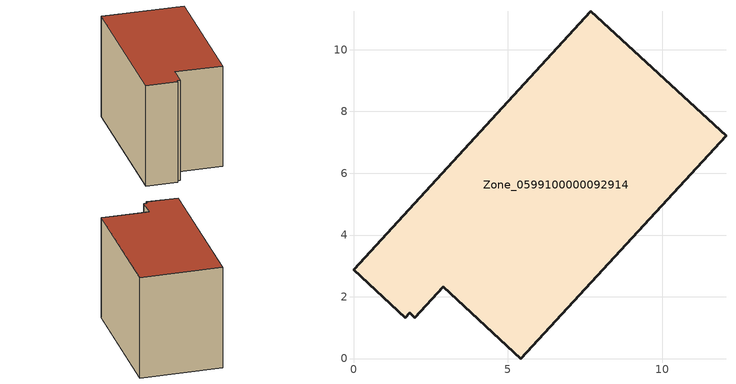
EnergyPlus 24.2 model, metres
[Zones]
Zone_0599100000092914
 floor ground (C_G): 1.98,1.32 1.82,1.48 1.68,1.32 0,2.88 7.69,11.24 12.06,7.21 5.41,0 2.9,2.32 z0
 wall outside (C_F): 5.41,0 12.06,7.21 7.69,11.24 0,2.88 1.68,1.32 1.82,1.48 1.98,1.32 2.9,2.32 5.41,0 z0:7.7
 roof outside (C_R): 1.82,1.48 1.98,1.32 2.9,2.32 5.41,0 12.06,7.21 7.69,11.24 0,2.88 1.68,1.32 z7.7
[BUILDING]
Pand.0599100000092914: North Axis=0; Terrain=City; Loads Convergence Tolerance Value=0.04; Temperature Convergence Tolerance Value=0.4; Solar Distribution=FullExterior; Maximum Number of Warmup Days=25; Minimum Number of Warmup Days=1
[Site:Location]
Rotterdam.The.Hague.AP_ZH_NLD Design_Conditions: Latitude=51.96; Longitude=4.45; Time Zone=1; Elevation=-4.5
[SITE:GROUNDTEMPERATURE:BUILDINGSURFACE]
18, 18, 18, 18, 18, 18, 18, 18, 18, 18, 18, 18
[MATERIAL] Thermal Absorptance=0.9; Solar Absorptance=0.7; Visible Absorptance=0.7
Name | Roughness | Thickness | Conductivity | Density | Specific Heat
G.TC.1975-1991 | MediumSmooth | 0.15 | 0.288461 | 540 | 1210
F.TC.1975-1991 | Rough | 0.3 | 0.230769 | 1920 | 840
R.TC.1975-1991 | MediumRough | 0.2 | 0.153846 | 1500 | 1000
[CONSTRUCTION]
C_G: G.TC.1975-1991
C_F: F.TC.1975-1991
C_R: R.TC.1975-1991
[ZONE]
Zone_0599100000092914: Type=1; Multiplier=1; Ceiling Height=Autocalculate; Volume=Autocalculate; Floor Area=autocalculate; Part of Total Floor Area=Yes
[ZONEINFILTRATION:DESIGNFLOWRATE]
Infil_Zone_0599100000092914: Zone or ZoneList or Space or SpaceList=Zone_0599100000092914; Schedule=AlwaysOn; Design Flow Rate Calculation Method=Flow/Area; Flow Rate per Floor Area=0.003; Constant Term Coefficient=1; Temperature Term Coefficient=0; Velocity Term Coefficient=0; Velocity Squared Term Coefficient=0
[HVACTEMPLATE:ZONE:IDEALLOADSAIRSYSTEM]
Zone_0599100000092914: Maximum Heating Supply Air Temperature=50; Minimum Cooling Supply Air Temperature=13; Maximum Heating Supply Air Humidity Ratio=0.0156; Minimum Cooling Supply Air Humidity Ratio=0.0077; Heating Limit=NoLimit; Cooling Limit=NoLimit; Dehumidification Control Type=ConstantSensibleHeatRatio; Cooling Sensible Heat Ratio=0.7; Dehumidification Setpoint=60; Humidification Control Type=None; Humidification Setpoint=30; Outdoor Air Method=None; Outdoor Air Flow Rate per Person=0.00944; Outdoor Air Flow Rate per Zone Floor Area=0; Outdoor Air Flow Rate per Zone=0; Demand Controlled Ventilation Type=None; Outdoor Air Economizer Type=NoEconomizer; Heat Recovery Type=None; Sensible Heat Recovery Effectiveness=0.7; Latent Heat Recovery Effectiveness=0.65
[ZONECONTROL:THERMOSTAT]
ThermostatControl_Zone_0599100000092914: Zone or ZoneList=Zone_0599100000092914; Control Type Schedule=DualSetpointControlType; Control 1=Thermostat_Zone_0599100000092914; Temperature Difference Between Cutout And Setpoint=0
[THERMOSTATSETPOINT:DUALSETPOINT]
Thermostat_Zone_0599100000092914: Heating Setpoint Temperature Schedule=HeatingSetpoint_Zone_0599100000092914; Cooling Setpoint Temperature Schedule=CoolingSetpoint_Zone_0599100000092914
[SCHEDULE:COMPACT]
HeatingSetpoint_Zone_0599100000092914: Through: 12/31, For: AllDays, Until: 24:00, 21
CoolingSetpoint_Zone_0599100000092914: Through: 12/31, For: AllDays, Until: 24:00, 24
DualSetpointControlType: Through: 12/31, For: AllDays, Until: 24:00, 4
AlwaysOn: Through: 12/31, For: AllDays, Until: 24:00, 1
